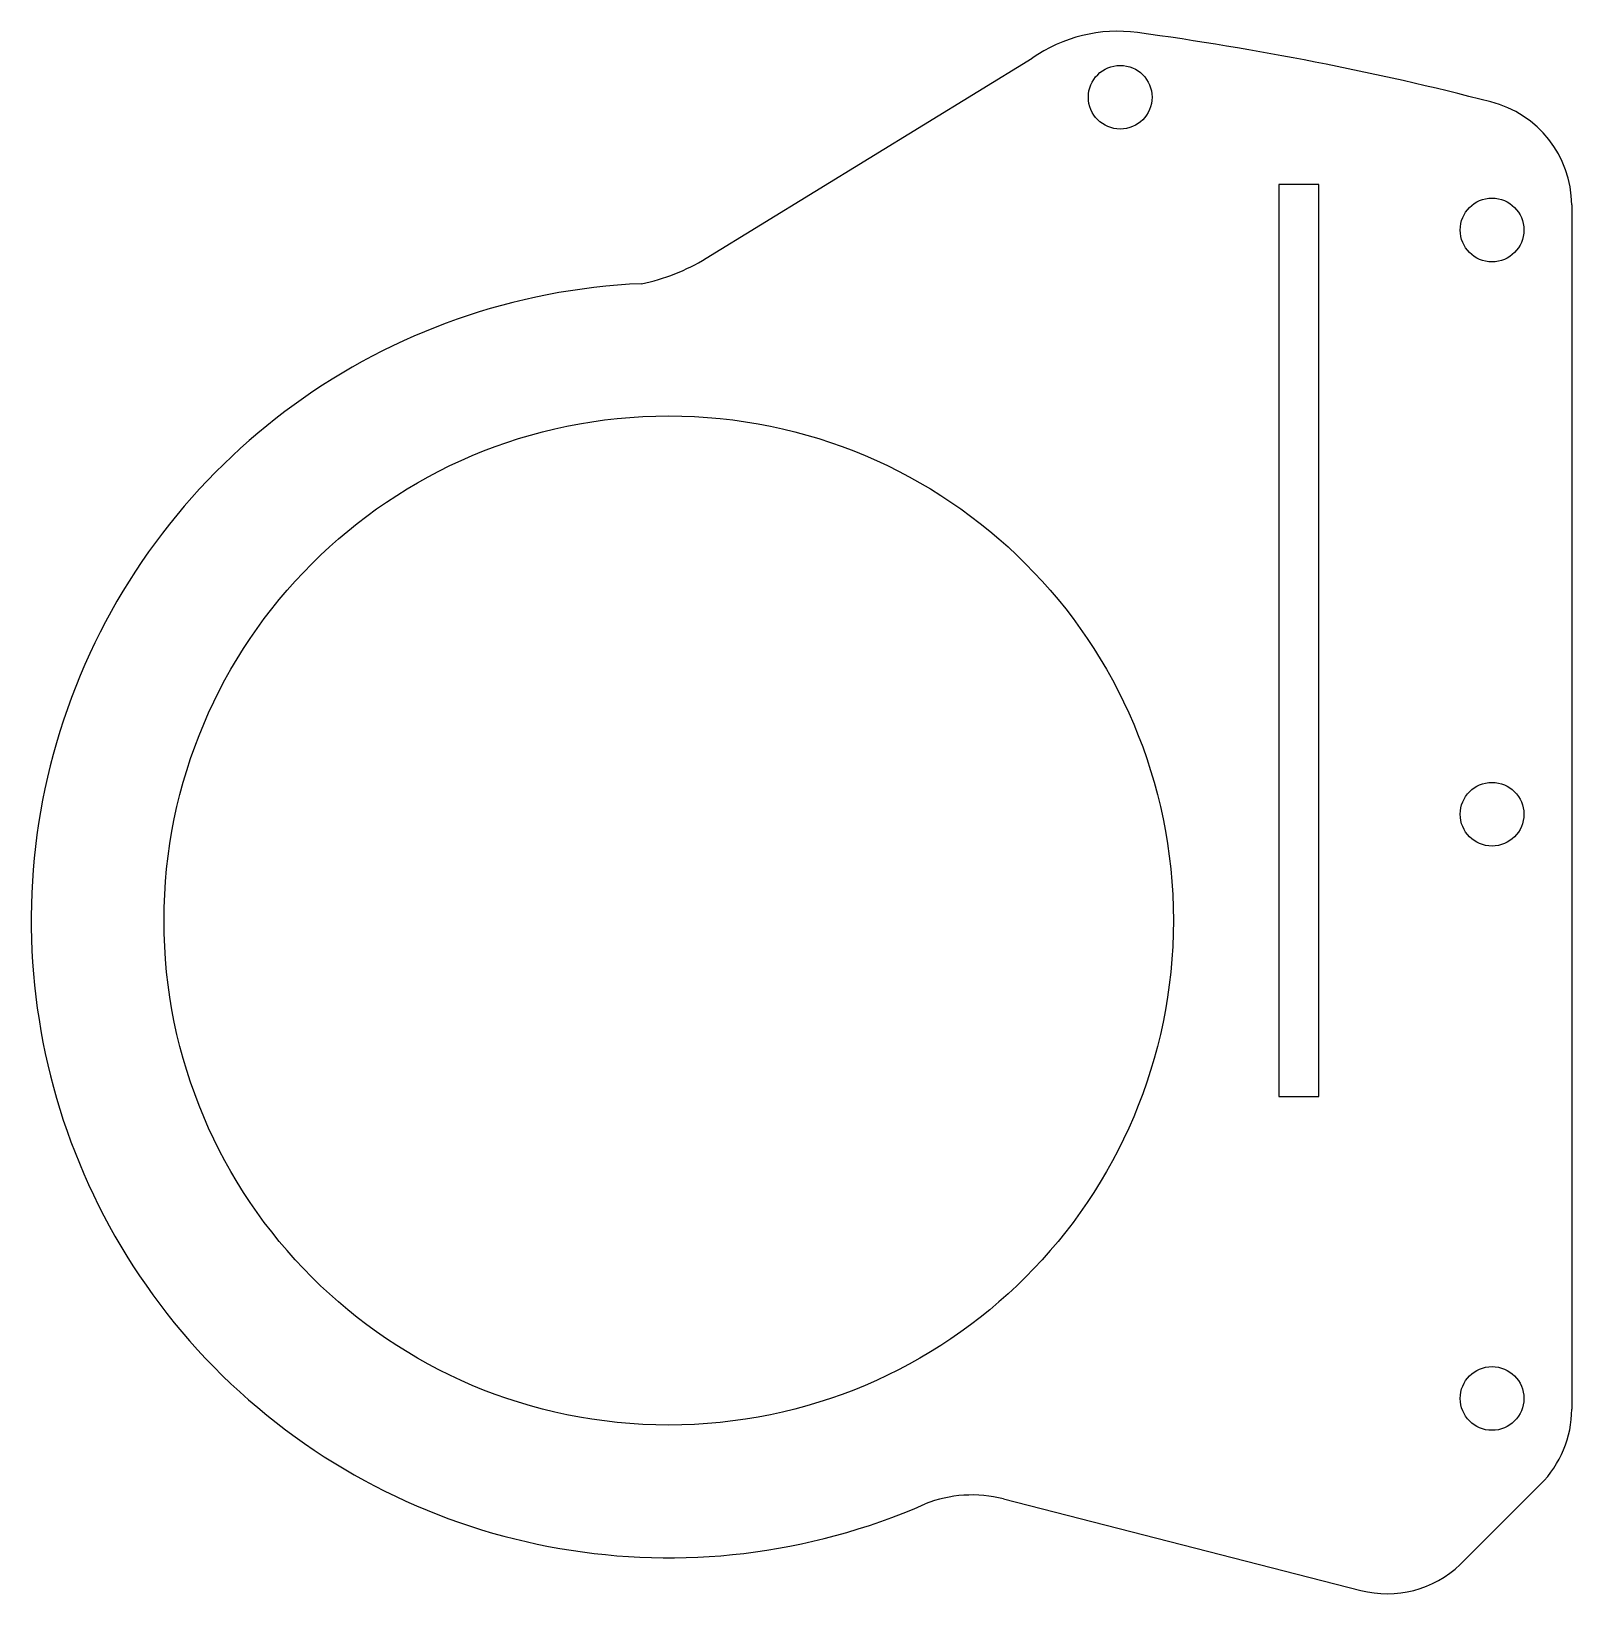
# Model space of a CAD drawing. Header units: millimetres. Extents: x -24 to 34, y -25.4 to 33.5.
import ezdxf

# ---------------------------------------------------------------- set-up
doc = ezdxf.new("R2010")
doc.units = ezdxf.units.MM
doc.layers.get('0').update_dxf_attribs({"linetype": 'CONTINUOUS'})

msp = doc.modelspace()

# ---------------------------------------------------------------- linework, layer by layer
for p, q in [((1.412, 24.935), (13.685, 32.467)), ((34, 26.951), (34, -18.401)), ((32.828, -21.229), (29.8, -24.257)), ((12.602, -21.782), (26.056, -25.229))]:
    msp.add_line(p, q)
msp.add_lwpolyline([(24.472, 27.71), (22.97, 27.71), (22.97, -6.631), (24.472, -6.631)], close=True)
for centre, radius in [((17, 31), 1.2), ((31, 26), 1.2), ((0, 0), 19), ((31, 4), 1.2), ((31, -18), 1.2)]:
    msp.add_circle(centre, radius)
for centre, radius, start, end in [((16.899, 27.896), 5.588, 82.29369, 125.11578), ((2.299, -80.002), 114.469, 75.50521, 82.29369), ((29.982, 26.924), 4.018, 0.38213, 76.0769), ((-2.495, 31.3), 7.468, 281.36051, 301.53855), ((0, 0), 24, 92.44435, 293.71895), ((30, -18.401), 4, -45, 0), ((11.42, -26.398), 4.764, 75.63175, 111.7529), ((27.048, -21.354), 4, 255.63175, 313.46338)]:
    msp.add_arc(centre, radius, start, end)

doc.saveas('drawing.dxf')
